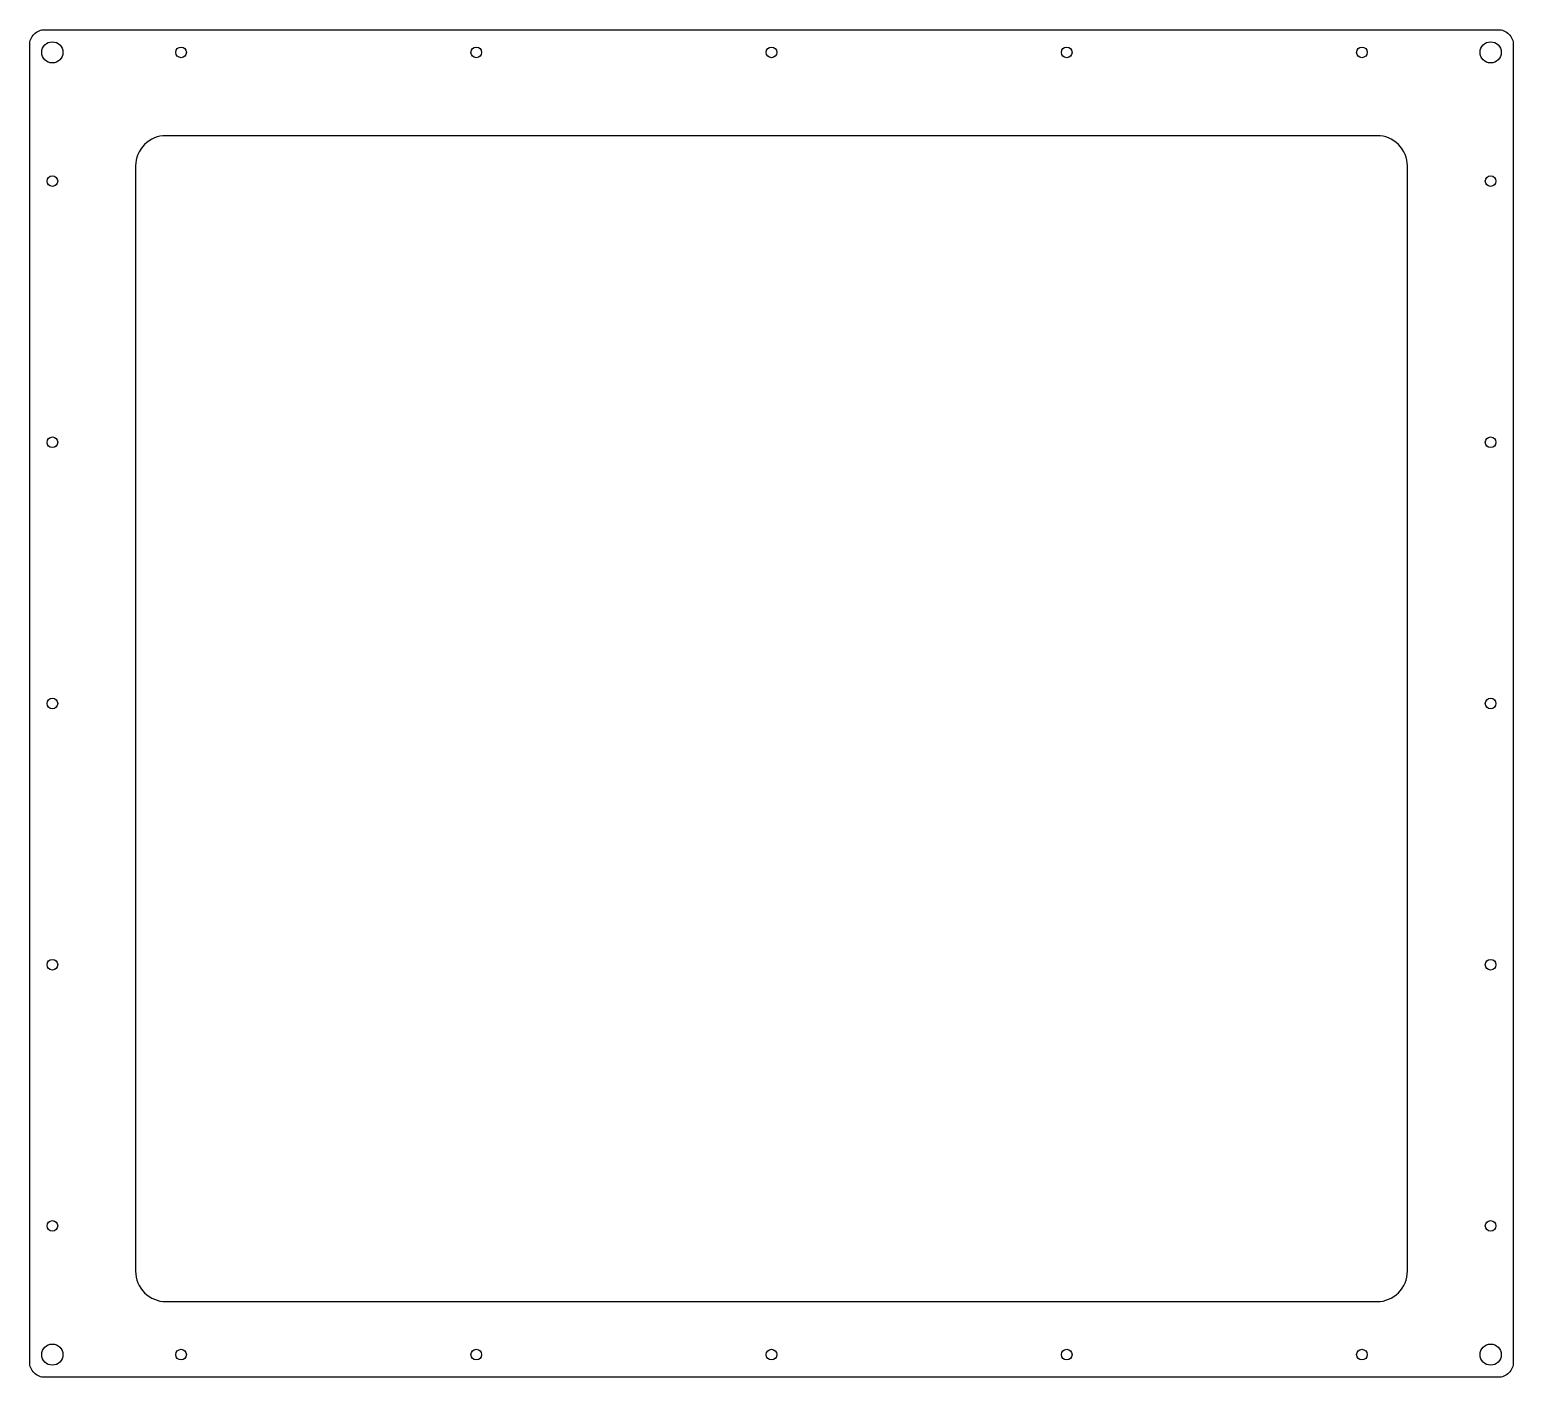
# Model space of a CAD drawing. Header units: millimetres. Extents: x -490 to 0, y 0 to 445.
import ezdxf

# ---------------------------------------------------------------- set-up
doc = ezdxf.new("R2010")
doc.units = ezdxf.units.MM
doc.layers.get('0').update_dxf_attribs({"linetype": 'CONTINUOUS'})

msp = doc.modelspace()

# ---------------------------------------------------------------- linework, layer by layer
for points in [[(-485, 0, -0.414214), (-490, 5), (-490, 440, -0.414214), (-485, 445), (-5, 445, -0.414214), (0, 440), (0, 5, -0.414214), (-5, 0)], [(-485, 0, -0.414214), (-490, 5), (-490, 440, -0.414214), (-485, 445), (-5, 445, -0.414214), (0, 440), (0, 5, -0.414214), (-5, 0)], [(-35, 35), (-35, 400, 0.414214), (-45, 410), (-445, 410, 0.414214), (-455, 400), (-455, 35, 0.414214), (-445, 25), (-45, 25, 0.414214)], [(-35, 35), (-35, 400, 0.414214), (-45, 410), (-445, 410, 0.414214), (-455, 400), (-455, 35, 0.414214), (-445, 25), (-45, 25, 0.414214)]]:
    msp.add_lwpolyline(points, format="xyb", close=True)
for centre, radius in [((-482.5, 437.5), 3.5), ((-482.5, 437.5), 3.5), ((-440, 437.5), 1.75), ((-440, 437.5), 1.75), ((-342.5, 437.5), 1.75), ((-342.5, 437.5), 1.75), ((-245, 437.5), 1.75), ((-245, 437.5), 1.75), ((-147.5, 437.5), 1.75), ((-147.5, 437.5), 1.75), ((-50, 437.5), 1.75), ((-50, 437.5), 1.75), ((-7.5, 437.5), 3.5), ((-7.5, 437.5), 3.5), ((-482.5, 395), 1.75), ((-482.5, 395), 1.75), ((-7.5, 395), 1.75), ((-7.5, 395), 1.75), ((-482.5, 308.75), 1.75), ((-482.5, 308.75), 1.75), ((-7.5, 308.75), 1.75), ((-7.5, 308.75), 1.75), ((-482.5, 222.5), 1.75), ((-482.5, 222.5), 1.75), ((-7.5, 222.5), 1.75), ((-7.5, 222.5), 1.75), ((-482.5, 136.25), 1.75), ((-482.5, 136.25), 1.75), ((-7.5, 136.25), 1.75), ((-7.5, 136.25), 1.75), ((-482.5, 50), 1.75), ((-482.5, 50), 1.75), ((-7.5, 50), 1.75), ((-7.5, 50), 1.75), ((-482.5, 7.5), 3.5), ((-482.5, 7.5), 3.5), ((-7.5, 7.5), 3.5), ((-7.5, 7.5), 3.5), ((-440, 7.5), 1.75), ((-440, 7.5), 1.75), ((-342.5, 7.5), 1.75), ((-342.5, 7.5), 1.75), ((-245, 7.5), 1.75), ((-245, 7.5), 1.75), ((-147.5, 7.5), 1.75), ((-147.5, 7.5), 1.75), ((-50, 7.5), 1.75), ((-50, 7.5), 1.75)]:
    msp.add_circle(centre, radius)

doc.saveas('drawing.dxf')
